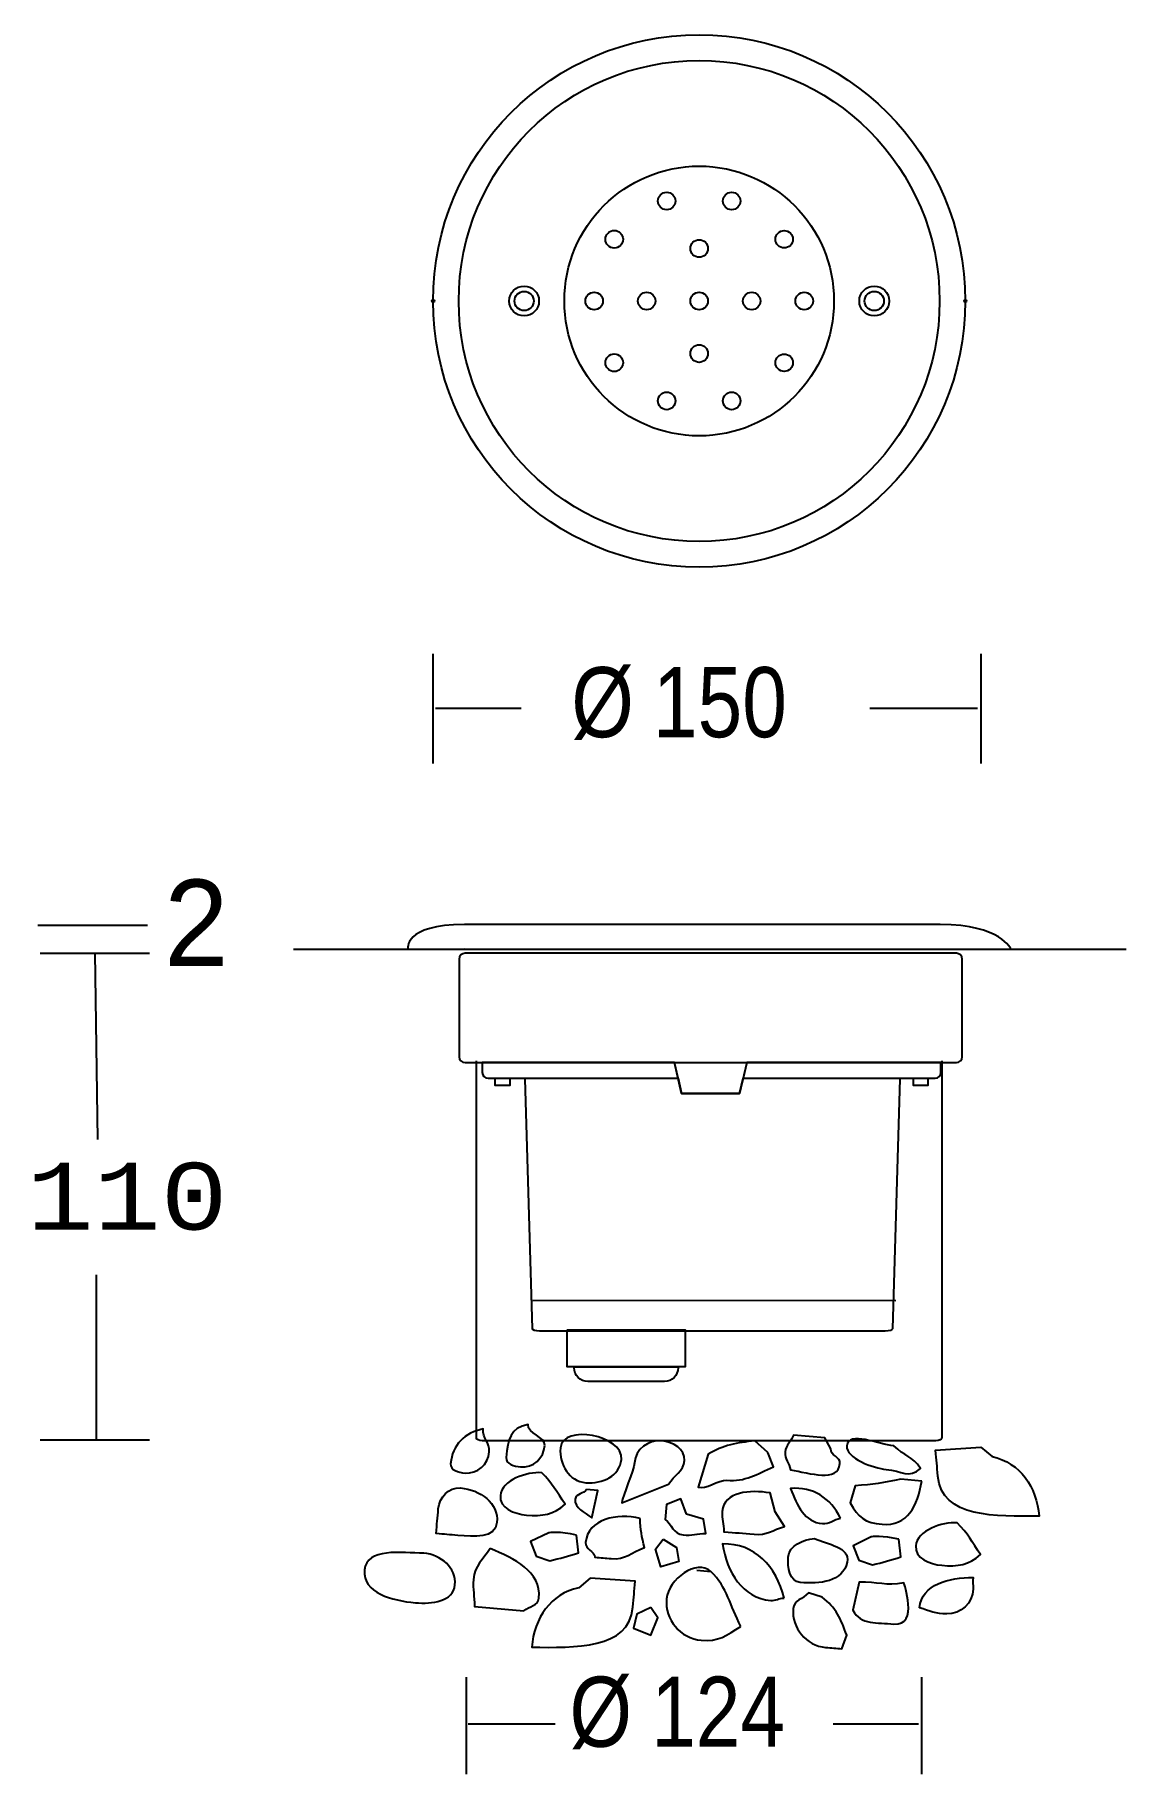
# Model space of a CAD drawing. Extents: x 25 to 157, y 47 to 257.
import ezdxf

# ---------------------------------------------------------------- set-up
doc = ezdxf.new("R2010")
doc.units = 0
doc.layers.add('LIVELLO_1', color=160, linetype='Continuous')
doc.styles.add('STD', font='txt')

# ---------------------------------------------------------------- blocks, each defined once
blk = doc.blocks.new('AI9-BLK2')
at = {"layer": 'LIVELLO_1', "color": 7}
blk.add_line((-0.58, -4.04), (1.09, -4.19), dxfattribs=at)
for points in [[(-4.64, -0.32), (-3.04, -1.3), (-2.77, -3.01), (-4.93, -3.66), (-5.59, -1.5)], [(-6.14, -8.53), (-7.82, -9.36), (-8.24, -11.04), (-6.14, -11.88), (-5.31, -9.78)]]:
    blk.add_lwpolyline(points, close=True, dxfattribs=at)
for points, knots in [([(-25.65, 10.23), (-25.79, 8.71), (-27.05, 7.54), (-28.57, 7.67), (-29.36, 7.74), (-30.38, 8.01), (-30.31, 8.8), (-30.11, 11.05), (-28.57, 12.57), (-26.39, 12.99), (-26.49, 11.9), (-25.56, 11.33), (-25.65, 10.23)], [0, 0, 0, 0, 1, 1, 1, 2, 2, 2, 3, 3, 3, 4, 4, 4, 4]), ([(-18.94, 10.98), (-19.07, 9.45), (-20.34, 8.28), (-21.86, 8.41), (-22.65, 8.48), (-23.67, 8.76), (-23.6, 9.54), (-23.4, 11.79), (-23.13, 13.1), (-20.95, 13.52), (-21.05, 12.43), (-18.85, 12.07), (-18.94, 10.98)], [0, 0, 0, 0, 1, 1, 1, 2, 2, 2, 3, 3, 3, 4, 4, 4, 4]), ([(-9.7, 9.32), (-9.87, 7.32), (-11.98, 6.34), (-13.99, 6.51), (-15.99, 6.69), (-17.23, 8.69), (-17.05, 10.7), (-16.8, 13.62), (-9.44, 12.24), (-9.7, 9.32)], [0, 0, 0, 0, 1, 1, 1, 2, 2, 2, 3, 3, 3, 3]), ([(23.2, 10.96), (24.43, 9.69), (25.43, 9.74), (26.4, 8.24), (25.06, 6.95), (24.13, 7.95), (22.25, 8.12), (20.73, 8.25), (17.38, 9.44), (17.51, 10.96), (17.68, 12.78), (21.37, 11.12), (23.2, 10.96)], [0, 0, 0, 0, 1, 1, 1, 2, 2, 2, 3, 3, 3, 4, 4, 4, 4]), ([(-2.09, 9.2), (-2.21, 7.85), (-3.3, 7.42), (-4.03, 6.32), (-4.03, 6.32), (-9.63, 4.09), (-9.63, 4.09), (-9.56, 4.93), (-8.19, 8.05), (-8.12, 8.89), (-7.97, 10.56), (-6.5, 11.69), (-4.83, 11.55), (-3.47, 11.43), (-1.97, 10.56), (-2.09, 9.2)], [0, 0, 0, 0, 1, 1, 1, 2, 2, 2, 3, 3, 3, 4, 4, 4, 5, 5, 5, 5]), ([(7.96, 10.16), (7.96, 10.16), (8.65, 8.42), (8.65, 8.42), (6.68, 7.54), (5.23, 6.61), (3.03, 6.8), (1.99, 6.89), (0.48, 5.59), (-0.43, 5.99), (-0.43, 5.99), (0.79, 9.95), (0.79, 9.95), (2.57, 11.05), (4.27, 11.32), (6.4, 11.56), (6.4, 11.56), (7.96, 10.16), (7.96, 10.16)], [0, 0, 0, 0, 1, 1, 1, 2, 2, 2, 3, 3, 3, 4, 4, 4, 5, 5, 5, 6, 6, 6, 6]), ([(15.57, 10.59), (15.5, 9.76), (16.75, 9.65), (16.68, 8.81), (16.47, 6.52), (13, 7.66), (10.72, 8.07), (10.58, 8.82), (10, 9.4), (10.07, 10.23), (10.14, 11.07), (10.81, 11.54), (11.08, 12.25), (11.08, 12.25), (14.84, 11.92), (14.84, 11.92), (14.84, 11.92), (15.57, 10.59), (15.57, 10.59)], [0, 0, 0, 0, 1, 1, 1, 2, 2, 2, 3, 3, 3, 4, 4, 4, 5, 5, 5, 6, 6, 6, 6]), ([(33.67, 10.8), (33.67, 10.8), (28.23, 10.43), (28.23, 10.43), (28.34, 9.18), (28.39, 8.55), (28.5, 7.3), (28.95, 2.18), (35.56, 2.45), (40.71, 2.48), (40.4, 6.03), (38.46, 8.91), (35.03, 9.66), (35.03, 9.66), (33.67, 10.8), (33.67, 10.8)], [0, 0, 0, 0, 1, 1, 1, 2, 2, 2, 3, 3, 3, 4, 4, 4, 5, 5, 5, 5]), ([(-19.29, 7.71), (-18.05, 6.44), (-17.47, 5.41), (-16.5, 3.92), (-17.83, 2.63), (-19.26, 2.45), (-21.14, 2.61), (-22.66, 2.74), (-24.44, 3.45), (-24.3, 4.97), (-24.14, 6.79), (-21.11, 7.87), (-19.29, 7.71)], [0, 0, 0, 0, 1, 1, 1, 2, 2, 2, 3, 3, 3, 4, 4, 4, 4]), ([(26.55, 6.71), (26.07, 3.7), (24.81, 1.23), (21.78, 1.49), (19.69, 1.67), (18.9, 2.33), (17.9, 4.1), (17.9, 4.1), (18.5, 6.15), (18.5, 6.15), (20.72, 6.27), (21.9, 6.49), (24.04, 6.93), (24.04, 6.93), (26.55, 6.71), (26.55, 6.71)], [0, 0, 0, 0, 1, 1, 1, 2, 2, 2, 3, 3, 3, 4, 4, 4, 5, 5, 5, 5]), ([(-29.12, 5.88), (-30.52, 6), (-31.67, 4.76), (-31.79, 3.36), (-31.89, 2.21), (-31.95, 1.54), (-32.05, 0.38), (-31.02, 0.29), (-30.47, 0.24), (-29.44, 0.15), (-27.49, -0.02), (-24.88, -0.24), (-24.71, 1.7), (-24.5, 4.07), (-26.75, 5.68), (-29.12, 5.88)], [0, 0, 0, 0, 1, 1, 1, 2, 2, 2, 3, 3, 3, 4, 4, 4, 5, 5, 5, 5]), ([(-13.91, 5.69), (-13.91, 5.69), (-12.55, 5.57), (-12.55, 5.57), (-12.55, 5.57), (-13.26, 2.26), (-13.26, 2.26), (-14.15, 2.97), (-15.38, 3.39), (-15.28, 4.54), (-15.22, 5.17), (-14.17, 5.18), (-13.91, 5.69)], [0, 0, 0, 0, 1, 1, 1, 2, 2, 2, 3, 3, 3, 4, 4, 4, 4]), ([(-1.83, 2.7), (-1.83, 2.7), (0.22, 2.1), (0.22, 2.1), (0.22, 2.1), (0.49, 0.39), (0.49, 0.39), (-0.56, 0.38), (-1.21, 0.12), (-2.26, 0.21), (-3.41, 0.31), (-3.62, 1.49), (-4.41, 2.08), (-4.41, 2.08), (-4.26, 3.86), (-4.26, 3.86), (-4.26, 3.86), (-2.51, 4.55), (-2.51, 4.55), (-2.51, 4.55), (-1.83, 2.7), (-1.83, 2.7)], [0, 0, 0, 0, 1, 1, 1, 2, 2, 2, 3, 3, 3, 4, 4, 4, 5, 5, 5, 6, 6, 6, 7, 7, 7, 7]), ([(8.88, 3.01), (8.88, 3.01), (9.99, 1.23), (9.99, 1.23), (8.59, 0.82), (7.79, 0.15), (6.33, 0.28), (4.87, 0.41), (4.14, 0.48), (2.68, 0.6), (2.65, 1.55), (2.39, 2.1), (2.47, 3.04), (2.68, 5.44), (5.86, 5.69), (8.24, 5.27), (8.24, 5.27), (8.88, 3.01), (8.88, 3.01)], [0, 0, 0, 0, 1, 1, 1, 2, 2, 2, 3, 3, 3, 4, 4, 4, 5, 5, 5, 6, 6, 6, 6]), ([(16.74, 2.22), (15.98, 2.08), (15.41, 1.5), (14.57, 1.57), (12.38, 1.76), (11.5, 3.73), (10.73, 5.8), (13.39, 6.09), (15.58, 4.64), (16.74, 2.22)], [0, 0, 0, 0, 1, 1, 1, 2, 2, 2, 3, 3, 3, 3]), ([(-7.44, 2.2), (-7.45, 0.84), (-7.21, -0.03), (-6.9, -1.32), (-8.53, -1.91), (-9.24, -2.8), (-10.92, -2.65), (-11.65, -2.59), (-12.17, -2.54), (-12.9, -2.48), (-12.94, -1.74), (-14.08, -1.53), (-14.01, -0.69), (-13.76, 2.13), (-10.22, 2.87), (-7.44, 2.2)], [0, 0, 0, 0, 1, 1, 1, 2, 2, 2, 3, 3, 3, 4, 4, 4, 5, 5, 5, 5]), ([(-15.12, 0.18), (-15.12, 0.18), (-14.89, -1.95), (-14.89, -1.95), (-16.19, -2.36), (-17.05, -2.6), (-18.34, -2.91), (-18.34, -2.91), (-19.97, -2.34), (-19.97, -2.34), (-19.97, -2.34), (-20.66, -0.6), (-20.66, -0.6), (-20.66, -0.6), (-18.46, 0.47), (-18.46, 0.47), (-18.46, 0.47), (-17.08, 0.66), (-15.12, 0.18)], [0, 0, 0, 0, 1, 1, 1, 2, 2, 2, 3, 3, 3, 4, 4, 4, 5, 5, 5, 6, 6, 6, 6]), ([(23.8, -0.32), (23.8, -0.32), (24.04, -2.44), (24.04, -2.44), (22.74, -2.85), (21.88, -3.1), (20.59, -3.4), (20.59, -3.4), (18.95, -2.84), (18.95, -2.84), (18.95, -2.84), (18.26, -1.09), (18.26, -1.09), (18.26, -1.09), (20.46, -0.02), (20.46, -0.02), (20.46, -0.02), (21.84, 0.17), (23.8, -0.32)], [0, 0, 0, 0, 1, 1, 1, 2, 2, 2, 3, 3, 3, 4, 4, 4, 5, 5, 5, 6, 6, 6, 6]), ([(30.84, 1.65), (32.08, 0.38), (32.66, -0.66), (33.64, -2.15), (32.3, -3.44), (30.87, -3.62), (28.99, -3.46), (27.47, -3.32), (25.69, -2.62), (25.83, -1.1), (25.99, 0.72), (29.02, 1.81), (30.84, 1.65)], [0, 0, 0, 0, 1, 1, 1, 2, 2, 2, 3, 3, 3, 4, 4, 4, 4]), ([(-33.55, -2), (-31.48, -2.18), (-29.6, -3.75), (-29.78, -5.82), (-29.95, -7.82), (-32.55, -8.15), (-34.56, -7.97), (-37.35, -7.73), (-40.95, -6.8), (-40.7, -4.01), (-40.47, -1.33), (-36.24, -1.95), (-33.55, -2)], [0, 0, 0, 0, 1, 1, 1, 2, 2, 2, 3, 3, 3, 4, 4, 4, 4]), ([(-25.54, -1.44), (-22.6, -2.64), (-19.36, -4.19), (-19.65, -7.42), (-19.73, -8.36), (-20.78, -8.37), (-21.46, -8.95), (-21.46, -8.95), (-27.42, -8.43), (-27.42, -8.43), (-27.41, -7.16), (-27.66, -6.4), (-27.55, -5.15), (-27.41, -3.48), (-26.39, -2.73), (-25.54, -1.44)], [0, 0, 0, 0, 1, 1, 1, 2, 2, 2, 3, 3, 3, 4, 4, 4, 5, 5, 5, 5]), ([(9.93, -7.42), (9.3, -7.37), (8.95, -7.76), (8.33, -7.7), (4.88, -7.4), (3.05, -4.29), (2.51, -0.88), (6.41, -0.8), (9, -3.55), (9.93, -7.42)], [0, 0, 0, 0, 1, 1, 1, 2, 2, 2, 3, 3, 3, 3]), ([(13.59, -0.21), (12.21, -0.4), (10.58, -1), (10.45, -2.46), (10.34, -3.71), (10.61, -5.42), (11.87, -5.53), (14.27, -5.74), (17.03, -5.46), (17.55, -3.08), (17.93, -1.22), (15.21, -0.98), (13.59, -0.21)], [0, 0, 0, 0, 1, 1, 1, 2, 2, 2, 3, 3, 3, 4, 4, 4, 4]), ([(4.72, -10.82), (3.04, -11.94), (1.93, -12.68), (-0.06, -12.5), (-2.57, -12.28), (-4.47, -10.01), (-4.25, -7.51), (-4.04, -5.1), (-0.57, -2.67), (1.09, -4.19), (3.13, -6.15), (3.36, -8.28), (4.72, -10.82)], [0, 0, 0, 0, 1, 1, 1, 2, 2, 2, 3, 3, 3, 4, 4, 4, 4]), ([(-13.47, -5.02), (-13.47, -5.02), (-8.03, -5.39), (-8.03, -5.39), (-8.14, -6.64), (-8.19, -7.27), (-8.31, -8.52), (-8.75, -13.64), (-15.36, -13.38), (-20.52, -13.34), (-20.2, -9.8), (-18.27, -6.91), (-14.83, -6.16), (-14.83, -6.16), (-13.47, -5.02), (-13.47, -5.02)], [0, 0, 0, 0, 1, 1, 1, 2, 2, 2, 3, 3, 3, 4, 4, 4, 5, 5, 5, 5]), ([(23.2, -10.54), (21.11, -10.36), (19.23, -10.66), (18.23, -8.88), (18.23, -8.88), (18.99, -5.51), (18.99, -5.51), (21.21, -5.39), (22.24, -6.02), (24.38, -5.57), (24.38, -5.57), (26.23, -10.81), (23.2, -10.54)], [0, 0, 0, 0, 1, 1, 1, 2, 2, 2, 3, 3, 3, 4, 4, 4, 4]), ([(26.28, -8.59), (27.5, -8.96), (28.29, -9.32), (29.57, -9.32), (31.28, -9.32), (32.75, -8.04), (32.75, -6.33), (32.75, -5.78), (32.69, -5.48), (32.75, -4.93), (29.88, -4.93), (26.52, -5.72), (26.28, -8.59)], [0, 0, 0, 0, 1, 1, 1, 2, 2, 2, 3, 3, 3, 4, 4, 4, 4]), ([(14.52, -7.32), (16.2, -8.53), (16.82, -9.95), (17.49, -11.9), (17.49, -11.9), (16.92, -13.53), (16.92, -13.53), (16.19, -13.47), (15.67, -13.42), (14.94, -13.36), (12.64, -13.16), (10.83, -11), (11.03, -8.7), (11.13, -7.66), (12.19, -7.54), (12.89, -6.76), (12.89, -6.76), (14.52, -7.32), (14.52, -7.32)], [0, 0, 0, 0, 1, 1, 1, 2, 2, 2, 3, 3, 3, 4, 4, 4, 5, 5, 5, 6, 6, 6, 6])]:
    blk.add_open_spline(points, degree=3, knots=knots, dxfattribs=at)
blk = doc.blocks.new('AI9-BLK1')
at = {"layer": 'LIVELLO_1', "color": 7}
for p, q in [((-17.45, 18.56), (-17.45, 31.81)), ((48.69, 18.56), (48.69, 31.81)), ((-6.84, 25.19), (-17.19, 25.19)), ((48.22, 25.19), (35.23, 25.19)), ((-65.17, -0.92), (-51.94, -0.92)), ((-34.33, -3.85), (66.18, -3.85)), ((-64.91, -4.33), (-51.68, -4.33)), ((-58.29, -4.33), (-57.96, -26.8)), ((3.05, -19.4), (4.02, -19.4)), ((7.23, -19.4), (8.21, -19.4)), ((23.98, -19.4), (24.95, -19.4)), ((28.16, -19.4), (29.14, -19.4)), ((15.6, -21.25), (16.58, -21.25)), ((-58.13, -43.13), (-58.13, -62.96)), ((-5.45, -46.19), (38.38, -46.21)), ((-64.91, -63.01), (-51.68, -63.01)), ((-13.45, -103.37), (-13.45, -91.66)), ((41.5, -103.37), (41.5, -91.65)), ((-2.72, -97.35), (-13.23, -97.35)), ((41.09, -97.35), (30.8, -97.35))]:
    blk.add_line(p, q, dxfattribs=at)
for points in [[(11.65, -17.52), (20.39, -17.52), (19.52, -21.25), (12.52, -21.25)], [(-9.97, -19.4), (-8.22, -19.4), (-8.22, -20.27), (-9.97, -20.27)], [(40.49, -19.4), (42.24, -19.4), (42.24, -20.27), (40.49, -20.27)], [(-1.28, -49.76), (12.93, -49.76), (12.93, -54.22), (-1.28, -54.22)]]:
    blk.add_lwpolyline(points, close=True, dxfattribs=at)
for points in [[(-6.47, -19.4), (3.05, -19.4), (12.09, -19.4), (12.52, -21.25), (19.52, -21.25), (19.95, -19.4), (29.14, -19.4), (38.74, -19.4)], [(11.42, -19.4), (12.06, -19.4), (12.39, -20.73)], [(19.79, -20.17), (19.98, -19.4), (20.77, -19.4)]]:
    blk.add_lwpolyline(points, dxfattribs=at)
for centre, radius in [((14.64, 74.37), 32.12), ((14.64, 74.37), 29.02), ((14.64, 74.37), 16.27), ((10.72, 86.43), 1.06), ((18.56, 86.43), 1.06), ((4.39, 81.82), 1.06), ((24.9, 81.82), 1.05), ((14.64, 80.71), 1.06), ((-6.49, 74.37), 1.8), ((35.77, 74.37), 1.8), ((-17.47, 74.37), 0.154), ((-6.49, 74.37), 1.16), ((1.97, 74.37), 1.06), ((8.3, 74.37), 1.06), ((14.64, 74.37), 1.06), ((20.98, 74.37), 1.06), ((27.32, 74.37), 1.06), ((35.77, 74.37), 1.16), ((46.76, 74.37), 0.153), ((4.39, 66.92), 1.06), ((14.64, 68.03), 1.06), ((24.9, 66.92), 1.05), ((10.72, 62.32), 1.06), ((18.56, 62.32), 1.06)]:
    blk.add_circle(centre, radius, dxfattribs=at)
for points, knots in [([(-13.7, -3.77), (-13.7, -3.77), (-13.7, -3.85), (-13.7, -3.85), (-13.7, -3.85), (-20.53, -3.85), (-20.53, -3.85), (-20.53, -3.85), (-21.06, -0.86), (-13.7, -0.86), (-13.7, -0.86), (43.73, -0.86), (43.73, -0.86), (51.08, -0.86), (52.27, -3.85), (52.27, -3.85), (52.27, -3.85), (-13.7, -3.77), (-13.7, -3.77)], [0, 0, 0, 0, 1, 1, 1, 2, 2, 2, 3, 3, 3, 4, 4, 4, 5, 5, 5, 6, 6, 6, 6]), ([(-13.62, -4.32), (-13.62, -4.32), (45.68, -4.32), (45.68, -4.32), (46.07, -4.32), (46.39, -4.64), (46.39, -5.02), (46.39, -5.02), (46.39, -16.82), (46.39, -16.82), (46.39, -17.21), (46.07, -17.52), (45.68, -17.52), (45.68, -17.52), (-13.62, -17.52), (-13.62, -17.52), (-14, -17.52), (-14.32, -17.21), (-14.32, -16.82), (-14.32, -16.82), (-14.32, -5.02), (-14.32, -5.02), (-14.32, -4.64), (-14, -4.32), (-13.62, -4.32)], [0, 0, 0, 0, 1, 1, 1, 2, 2, 2, 3, 3, 3, 4, 4, 4, 5, 5, 5, 6, 6, 6, 7, 7, 7, 8, 8, 8, 8]), ([(43.91, -17.29), (43.91, -17.29), (43.91, -62.82), (43.91, -62.82), (43.91, -62.99), (43.6, -63.13), (43.21, -63.13), (43.21, -63.13), (-11.54, -63.13), (-11.54, -63.13), (-11.93, -63.13), (-12.24, -62.99), (-12.24, -62.82), (-12.24, -62.82), (-12.24, -17.29), (-12.24, -17.29)], [0, 0, 0, 0, 1, 1, 1, 2, 2, 2, 3, 3, 3, 4, 4, 4, 5, 5, 5, 5]), ([(-10.84, -19.4), (-11.23, -19.4), (-11.54, -19.09), (-11.54, -18.7), (-11.54, -18.7), (-11.54, -17.52), (-11.54, -17.52), (-11.54, -17.52), (11.65, -17.52), (11.65, -17.52), (11.65, -17.52), (12.09, -19.4), (12.09, -19.4), (12.09, -19.4), (-10.84, -19.4), (-10.84, -19.4)], [0, 0, 0, 0, 1, 1, 1, 2, 2, 2, 3, 3, 3, 4, 4, 4, 5, 5, 5, 5]), ([(20.39, -17.52), (20.39, -17.52), (43.81, -17.52), (43.81, -17.52), (43.81, -17.52), (43.81, -18.7), (43.81, -18.7), (43.81, -19.09), (43.5, -19.4), (43.11, -19.4), (43.11, -19.4), (19.95, -19.4), (19.95, -19.4), (19.95, -19.4), (20.39, -17.52), (20.39, -17.52)], [0, 0, 0, 0, 1, 1, 1, 2, 2, 2, 3, 3, 3, 4, 4, 4, 5, 5, 5, 5]), ([(38.85, -19.46), (38.85, -19.46), (37.97, -49.62), (37.97, -49.62), (37.97, -49.78), (37.58, -49.9), (37.09, -49.9), (37.09, -49.9), (-4.61, -49.9), (-4.61, -49.9), (-5.1, -49.9), (-5.49, -49.78), (-5.49, -49.62), (-5.49, -49.62), (-6.36, -19.46), (-6.36, -19.46)], [0, 0, 0, 0, 1, 1, 1, 2, 2, 2, 3, 3, 3, 4, 4, 4, 5, 5, 5, 5]), ([(-0.44, -54.22), (-0.44, -54.22), (-0.44, -54.34), (-0.44, -54.34), (-0.44, -55.25), (0.29, -55.98), (1.2, -55.98), (1.2, -55.98), (10.45, -55.98), (10.45, -55.98), (11.36, -55.98), (12.09, -55.25), (12.09, -54.34), (12.09, -54.34), (12.09, -54.22), (12.09, -54.22), (12.09, -54.22), (-0.44, -54.22), (-0.44, -54.22)], [0, 0, 0, 0, 1, 1, 1, 2, 2, 2, 3, 3, 3, 4, 4, 4, 5, 5, 5, 6, 6, 6, 6])]:
    blk.add_open_spline(points, degree=3, knots=knots, dxfattribs=at)
blk.add_blockref('AI9-BLK2', (14.95, -74.71), dxfattribs=at)
at = {"layer": 'LIVELLO_1', "color": 7, "attachment_point": 1, "style": 'STD'}
for s, insert, char_height in [('\\fArial Narrow|b0|i0;\\H8.4609;\\C7;Ø', (-0.79, 30.2), 8.4609), ('\\fArial Narrow|b0|i0;\\H8.4609;\\C7;150', (9.06, 30.2), 8.4609), ('\\fMyriad Roman|b0|i0;\\H10.4192;\\C7;2', (-49.92, 4.56), 10.4192), ('\\fCourier|b0|i0;\\H8.0661;\\C7;110', (-66.51, -29.6), 8.0661), ('\\fArial Narrow|b0|i0;\\H8.4609;\\C7;Ø', (-1.01, -91.6), 8.4609), ('\\fArial Narrow|b0|i0;\\H8.4609;\\C7;124', (8.84, -91.6), 8.4609)]:
    blk.add_mtext(s, dxfattribs=dict(at, insert=insert, char_height=char_height))

msp = doc.modelspace()

# ---------------------------------------------------------------- block references
at = {"layer": 'LIVELLO_1', "color": 7}
msp.add_blockref('AI9-BLK1', (90.764227, 150.129079), dxfattribs=at)

doc.saveas('drawing.dxf')
